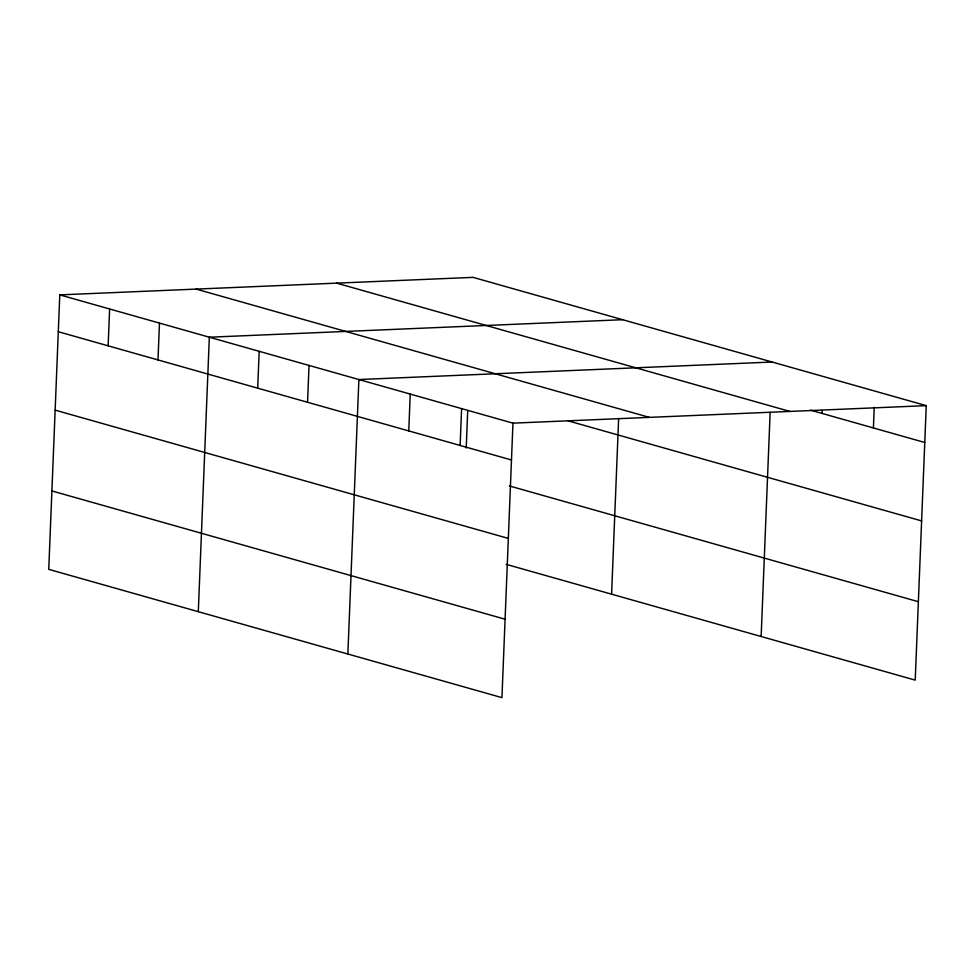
<?xml version="1.0" encoding="UTF-8"?>
<svg xmlns="http://www.w3.org/2000/svg" width="975" height="975" viewBox="0 0 975 975"><rect width="100%" height="100%" fill="white"/><g stroke="black" fill="none" stroke-linecap="round" stroke-linejoin="round"><path stroke-width="1.46" d="M59.78 294.877L48.75 569.351L501.942 697.637L512.96 423.15L59.78 294.877L473.058 277.363L926.25 405.649L915.22 680.123L506.183 564.342M108.14 345.832L109.627 308.99M157.999 359.946L159.473 323.103M198.303 611.691L209.332 337.204L622.611 319.702M257.692 388.16L259.179 351.317M307.552 402.273L309.026 365.43M347.856 654.018L358.885 379.543L772.163 362.03M408.757 430.926L410.243 394.083M460.127 445.453L461.602 408.61M466.208 447.988L467.707 410.585M611.593 594.177L618.65 418.372M761.146 636.504L770.14 412.449M822.047 413.412L822.169 410.463M873.405 427.952L874.234 407.318M512.96 423.15L926.25 405.649M810.639 410.183L924.775 442.492M336.68 283.152L789.872 411.426M196.158 289.1L649.35 417.373M568.133 420.847L921.619 520.906M58.293 331.719L511.485 459.993M509.34 485.928L918.377 601.709M55.148 410.134L508.341 538.419M51.894 490.937L505.087 619.21"/></g></svg>
